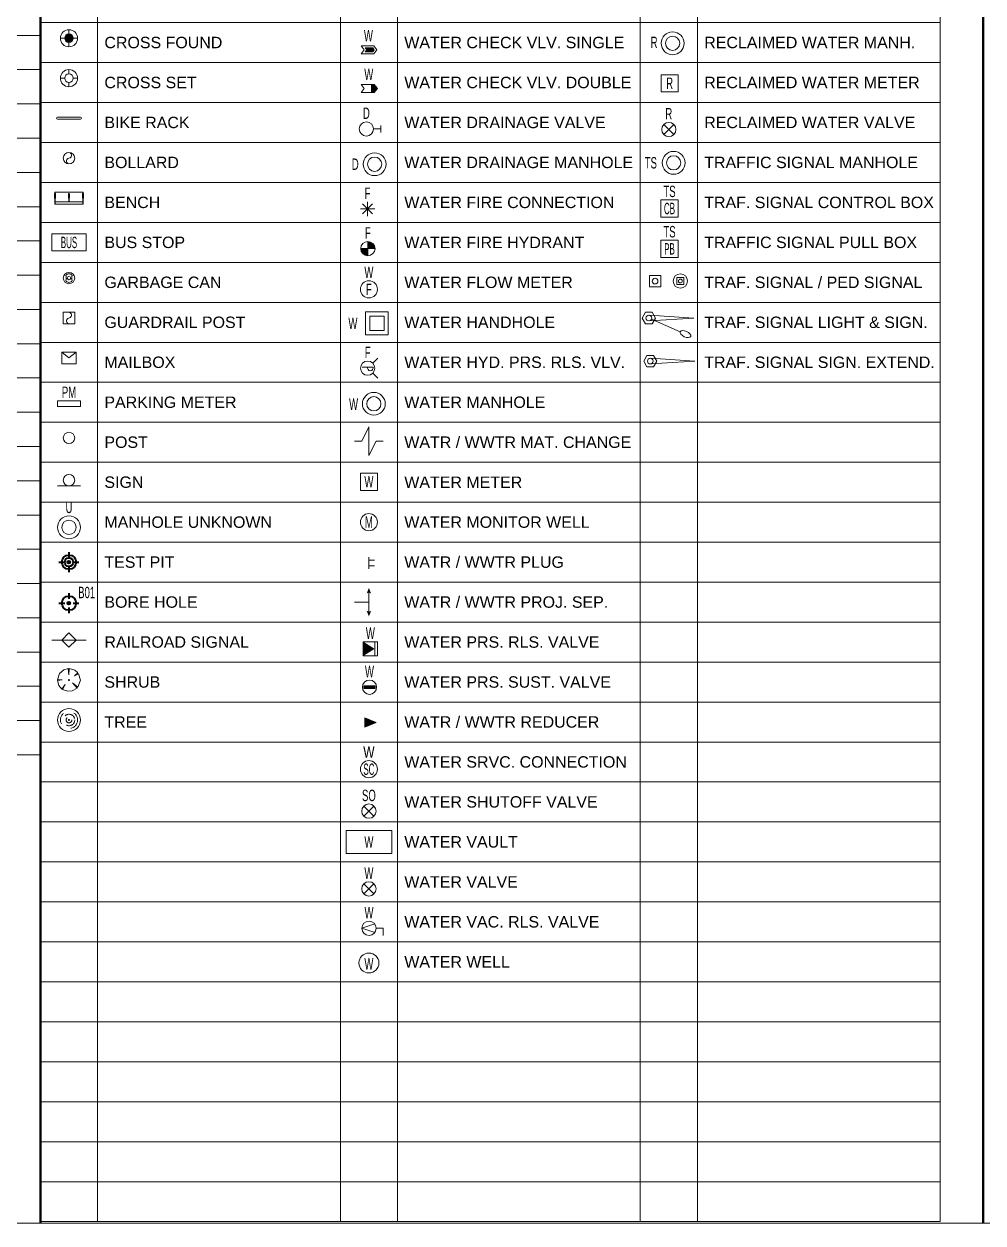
# Model space of a CAD drawing. Extents: x 2.2 to 31, y 0.8 to 21.8.
# Drawn here: x 8.21 to 16.6, y 0.8 to 11.3 of the extents above; entities that cross this region are included whole.
import ezdxf
from ezdxf.enums import TextEntityAlignment as Align

# ---------------------------------------------------------------- set-up
doc = ezdxf.new("R2010")
doc.units = 0
doc.header["$MEASUREMENT"] = 0
doc.linetypes.add('DSHD-5', pattern=[0.046875, 0.03125, -0.015625])
doc.layers.get('0').update_dxf_attribs({"lineweight": 20, "true_color": 0xfaaafa})
doc.layers.get('Defpoints').update_dxf_attribs({"color": 111, "lineweight": 20})
for name, color, linetype, lineweight in [('B-BORE-SYMB', 50, 'Continuous', 40), ('G-ANNO-TABL', 130, 'Continuous', 40), ('G-ANNO-TTBL', 130, 'Continuous', 50), ('V-FIRE-SYMB', 163, 'Continuous', 20), ('V-GRAL-SYMB', 243, 'Continuous', 20), ('V-NPWR-SYMB', 203, 'Continuous', 20), ('V-PLNT-SYMB', 83, 'Continuous', 20), ('V-PLNT-TREE', 83, 'Continuous', 20), ('V-PRKG-SYMB', 203, 'Continuous', 20), ('V-PROP-SYMB', 43, 'Continuous', 20), ('V-RAIL-SYMB', 183, 'Continuous', 20), ('V-SIGN-SYMB', 193, 'Continuous', 20), ('V-SITE-BLRD', 193, 'Continuous', 20), ('V-SITE-BUSW-SYMB', 93, 'Continuous', 20), ('V-SITE-MISC-SYMB', 143, 'Continuous', 20), ('V-SITE-SYMB', 143, 'Continuous', 20), ('V-TRAF-SYMB', 43, 'Continuous', 20), ('V-WATR-SYMB', 153, 'Continuous', 20)]:
    doc.layers.add(name, color=color, linetype=linetype, lineweight=lineweight)
doc.layers.add('G-NPLT', color=252, linetype='Continuous', lineweight=20, plot=False)
doc.layers.add('V-PLNT-TREE-HCRZ', color=253, linetype='DSHD-5', lineweight=20, plot=False)
doc.styles.add('COA', font='arial.ttf')
doc.styles.add('COA_Existing', font='arial.ttf', dxfattribs={"height": 2})

# ---------------------------------------------------------------- blocks, each defined once
blk = doc.blocks.new('*T181')
at = {"layer": 'Defpoints', "color": 8, "linetype": 'ByBlock', "lineweight": 0, "transparency": 16777216}
for p, q in [((0, 0), (5.75, 0)), ((0, 0), (0, -15.9)), ((3, 0), (3, -15.9)), ((5.75, 0), (5.75, -15.9)), ((0, -0.3), (5.75, -0.3)), ((0, -0.6), (5.75, -0.6)), ((0, -0.9), (5.75, -0.9)), ((0, -1.2), (5.75, -1.2)), ((0, -1.5), (5.75, -1.5)), ((0, -1.8), (5.75, -1.8)), ((0, -2.1), (5.75, -2.1)), ((0, -2.4), (5.75, -2.4)), ((0, -2.7), (5.75, -2.7)), ((0, -3), (5.75, -3)), ((0, -3.3), (5.75, -3.3)), ((0, -3.6), (5.75, -3.6)), ((0, -3.9), (5.75, -3.9)), ((0, -4.2), (5.75, -4.2)), ((0, -4.5), (5.75, -4.5)), ((0, -4.8), (5.75, -4.8)), ((0, -5.1), (5.75, -5.1)), ((0, -5.4), (5.75, -5.4)), ((0, -5.7), (5.75, -5.7)), ((0, -6), (5.75, -6)), ((0, -6.3), (5.75, -6.3)), ((0, -6.6), (5.75, -6.6)), ((0, -6.9), (5.75, -6.9)), ((0, -7.2), (5.75, -7.2)), ((0, -7.5), (5.75, -7.5)), ((0, -7.8), (5.75, -7.8)), ((0, -8.1), (5.75, -8.1)), ((0, -8.4), (5.75, -8.4)), ((0, -8.7), (5.75, -8.7)), ((0, -9), (5.75, -9)), ((0, -9.3), (5.75, -9.3)), ((0, -9.6), (5.75, -9.6)), ((0, -9.9), (5.75, -9.9)), ((0, -10.2), (5.75, -10.2)), ((0, -10.5), (5.75, -10.5)), ((0, -10.8), (5.75, -10.8)), ((0, -11.1), (5.75, -11.1)), ((0, -11.4), (5.75, -11.4)), ((0, -11.7), (5.75, -11.7)), ((0, -12), (5.75, -12)), ((0, -12.3), (5.75, -12.3)), ((0, -12.6), (5.75, -12.6)), ((0, -12.9), (5.75, -12.9)), ((0, -13.2), (5.75, -13.2)), ((0, -13.5), (5.75, -13.5)), ((0, -13.8), (5.75, -13.8)), ((0, -14.1), (5.75, -14.1)), ((0, -14.4), (5.75, -14.4)), ((0, -14.7), (5.75, -14.7)), ((0, -15), (5.75, -15)), ((0, -15.3), (5.75, -15.3)), ((0, -15.6), (5.75, -15.6)), ((0, -15.9), (5.75, -15.9))]:
    blk.add_line(p, q, dxfattribs=at)
at = {"layer": 'G-ANNO-TABL', "color": 0, "transparency": 16777216, "char_height": 0.1, "width": 2.63, "attachment_point": 4, "style": 'COA'}
for s, insert in [('CENTERLINE', (3.06, -0.15)), ('RIGHT OF WAY LINE', (3.06, -0.45)), ('PROPERTY LINE', (3.06, -0.75)), ('EASEMENT LINE', (3.06, -1.05)), ('FLOOD HAZARD ZONE 25 YEAR', (3.06, -1.35)), ('FLOOD HAZARD ZONE 100 YEAR', (3.06, -1.65)), ('CRITICAL WATER QUALITY ZONE', (3.06, -1.95)), ('TRANSITION WATER QUALITY ZONE', (3.06, -2.25)), ('DRAINAGE EDGE', (3.06, -2.55)), ('DRAINAGE CENTERLINE', (3.06, -2.85)), ('DITCH EDGE', (3.06, -3.15)), ('TIME OF CONCENTRATION', (3.06, -3.45)), ('MAJOR CONTOURS', (3.06, -3.75)), ('MINOR CONTOURS', (3.06, -4.05)), ('PAVED ROAD EDGE', (3.06, -4.35)), ('PAVED PARKING / DRIVEWAY EDGE', (3.06, -4.65)), ('GRAVEL EDGE', (3.06, -4.95)), ('CURB LINE', (3.06, -5.25)), ('BUILDING LINE', (3.06, -5.55)), ('GUARDRAIL', (3.06, -5.85)), ('HANDRAIL', (3.06, -6.15)), ('CHAINLINK FENCE', (3.06, -6.45)), ('BARBWIRE FENCE', (3.06, -6.75)), ('WOOD FENCE', (3.06, -7.05)), ('STEEL FENCE', (3.06, -7.35)), ('FENCE LINE', (3.06, -7.65)), ('STONE / ROCK WALL', (3.06, -7.95)), ('BRICK WALL', (3.06, -8.25)), ('TREE LINE', (3.06, -8.55)), ('COMMUNICATION OVERHEAD', (3.06, -8.85)), ('COMMUNCATION UNDERGROUND', (3.06, -9.15)), ('FIBER OPTIC OVERHEAD', (3.06, -9.45)), ('FIBER OPTIC UNDERGROUND', (3.06, -9.75)), ('TRAFFIC SIGNAL OVERHEAD', (3.06, -10.05)), ('TRAFFIC SIGNAL UNDERGROUND', (3.06, -10.35)), ('ELECTRIC OVERHEAD', (3.06, -10.65)), ('ELECTRIC UNDEGROUND', (3.06, -10.95)), ('CHILLED WATER LINE', (3.06, -11.25)), ('CHILLED WATER ABANDONED', (3.06, -11.55)), ('NATURAL GAS LINE', (3.06, -11.85)), ('NATURAL GAS ABANDONED', (3.06, -12.15)), ('RECLAIMED WATER LINE', (3.06, -12.45)), ('RECLAIMED WATER ABANDONED', (3.06, -12.75)), ('IRRIGATION LINE', (3.06, -13.05)), ('IRRIGATION ABANDONED', (3.06, -13.35)), ('STORM DRAIN LINE', (3.06, -13.65)), ('STORM DRAIN ABANDONED', (3.06, -13.95)), ('WATER LINE', (3.06, -14.25)), ('WATER ABANDONED', (3.06, -14.55)), ('WASTEWATER LINE', (3.06, -14.85)), ('FORCE MAIN LINE', (3.06, -15.15)), ('WASTEWATER ABANDONED', (3.06, -15.45)), ('FORCE MAIN ABANDONED', (3.06, -15.75))]:
    blk.add_mtext(s, dxfattribs=dict(at, insert=insert))
blk = doc.blocks.new('*T182')
at = {"layer": 'Defpoints', "color": 8, "linetype": 'ByBlock', "lineweight": 0, "transparency": 16777216}
for p, q in [((0, 0), (7.875, 0)), ((0, 0), (0, -19.988)), ((0.5, 0), (0.5, -19.988)), ((2.625, 0), (2.625, -19.988)), ((3.125, 0), (3.125, -19.988)), ((5.25, 0), (5.25, -19.988)), ((5.75, 0), (5.75, -19.988)), ((7.875, 0), (7.875, -19.988)), ((0, -0.35), (7.875, -0.35)), ((0, -0.7), (7.875, -0.7)), ((0, -1.05), (7.875, -1.05)), ((0, -1.4), (7.875, -1.4)), ((0, -1.75), (7.875, -1.75)), ((0, -2.1), (7.875, -2.1)), ((0, -2.45), (7.875, -2.45)), ((0, -2.8), (7.875, -2.8)), ((0, -3.15), (7.875, -3.15)), ((0, -3.5), (7.875, -3.5)), ((0, -3.85), (7.875, -3.85)), ((0, -4.2), (7.875, -4.2)), ((0, -4.55), (7.875, -4.55)), ((0, -4.9), (7.875, -4.9)), ((0, -5.25), (7.875, -5.25)), ((0, -5.6), (7.875, -5.6)), ((0, -5.988), (7.875, -5.988)), ((0, -6.338), (7.875, -6.338)), ((0, -6.688), (7.875, -6.688)), ((0, -7.038), (7.875, -7.038)), ((0, -7.388), (7.875, -7.388)), ((0, -7.738), (7.875, -7.738)), ((0, -8.088), (7.875, -8.088)), ((0, -8.438), (7.875, -8.438)), ((0, -8.788), (7.875, -8.788)), ((0, -9.138), (7.875, -9.138)), ((0, -9.488), (7.875, -9.488)), ((0, -9.838), (7.875, -9.838)), ((0, -10.188), (7.875, -10.188)), ((0, -10.538), (7.875, -10.538)), ((0, -10.888), (7.875, -10.888)), ((0, -11.238), (7.875, -11.238)), ((0, -11.588), (7.875, -11.588)), ((0, -11.938), (7.875, -11.938)), ((0, -12.288), (7.875, -12.288)), ((0, -12.638), (7.875, -12.638)), ((0, -12.988), (7.875, -12.988)), ((0, -13.338), (7.875, -13.338)), ((0, -13.688), (7.875, -13.688)), ((0, -14.038), (7.875, -14.038)), ((0, -14.388), (7.875, -14.388)), ((0, -14.738), (7.875, -14.738)), ((0, -15.088), (7.875, -15.088)), ((0, -15.438), (7.875, -15.438)), ((0, -15.788), (7.875, -15.788)), ((0, -16.138), (7.875, -16.138)), ((0, -16.488), (7.875, -16.488)), ((0, -16.838), (7.875, -16.838)), ((0, -17.188), (7.875, -17.188)), ((0, -17.538), (7.875, -17.538)), ((0, -17.888), (7.875, -17.888)), ((0, -18.238), (7.875, -18.238)), ((0, -18.588), (7.875, -18.588)), ((0, -18.938), (7.875, -18.938)), ((0, -19.288), (7.875, -19.288)), ((0, -19.638), (7.875, -19.638)), ((0, -19.988), (7.875, -19.988))]:
    blk.add_line(p, q, dxfattribs=at)
at = {"layer": 'G-ANNO-TABL', "color": 0, "transparency": 16777216, "char_height": 0.1, "width": 2.005, "attachment_point": 4, "style": 'COA'}
for s, insert in [('BRASS DISK FOUND', (0.56, -0.175)), ('STORM DRAIN AREA INLET', (3.185, -0.175)), ('COMMUNICATION PEDESTAL', (5.81, -0.175)), ('BRASS DISK SET', (0.56, -0.525)), ('DRAINAGE ARROW', (3.185, -0.525)), ('COMM. JUNCTION BOX', (5.81, -0.525)), ('BOLT FOUND', (0.56, -0.875)), ('STORM DRAIN CURB INLET', (3.185, -0.875)), ('COMMUNICATION MANHOLE', (5.81, -0.875)), ('BOLT SET', (0.56, -1.225)), ('STORM DRAIN CLEANOUT', (3.185, -1.225)), ('COMMUNICATION POLE', (5.81, -1.225)), ('BENCHMARK FOUND', (0.56, -1.575)), ('STORM DRAIN GRATE INLET', (3.185, -1.575)), ('COMMUNICATION VAULT', (5.81, -1.575)), ('BENCHMARK SET', (0.56, -1.925)), ('STORM DRAIN HEADWALL', (3.185, -1.925)), ('FIBER OPTIC MANHOLE', (5.81, -1.925)), ('CALCULATED POINT', (0.56, -2.275)), ('STORM DRAIN MANHOLE', (3.185, -2.275)), ('FIBER OPTIC JUNCTION BOX', (5.81, -2.275)), ('CONTROL POINT FOUND', (0.56, -2.625)), ('STORM DRAIN WINGWALL', (3.185, -2.625)), ('ELECTRIC ANCHOR', (5.81, -2.625)), ('CONTROL POINT SET', (0.56, -2.975)), ('ELECTRIC JUNCTION BOX', (5.81, -2.975)), ('COTTON SPINDLE FOUND', (0.56, -3.325)), ('WASTEWATER AR VALVE', (3.185, -3.325)), ('ELECTRIC LIGHT POLE', (5.81, -3.325)), ('COTTON SPINDLE SET', (0.56, -3.675)), ('WWTR BACKFLOW PRVN.', (3.185, -3.675)), ('ELECTRIC MANHOLE', (5.81, -3.675)), ('DRILL HOLE FOUND', (0.56, -4.025)), ('WASTEWATER CLEANOUT', (3.185, -4.025)), ('ELECTRIC METER', (5.81, -4.025)), ('DRILL HOLE SET', (0.56, -4.375)), ('WASTEWATER FLOW METER', (3.185, -4.375)), ('ELECTRIC POLE', (5.81, -4.375)), ('HUB & TACK FOUND', (0.56, -4.725)), ('WWTR LIFT STATION', (3.185, -4.725)), ('ELECTRIC PULL BOX', (5.81, -4.725)), ('HUB & TACK SET', (0.56, -5.075)), ('WASTEWATER MANHOLE', (3.185, -5.075)), ('ELECTRIC VAULT', (5.81, -5.075)), ('IRON PIPE FOUND', (0.56, -5.425)), ('WASTEWATER METER', (3.185, -5.425)), ('ELECTRIC TOWER', (5.81, -5.425)), ('IRON PIPE SET', (0.56, -5.794)), ('WWTR SRVC. CONNECTION', (3.185, -5.794)), ('CHILLED WATER MANHOLE', (5.81, -5.794)), ('IRON ROD FOUND', (0.56, -6.163)), ('WASTEWATER VAULT', (3.185, -6.163)), ('CHILLED WATER VALVE', (5.81, -6.163)), ('IRON ROD SET', (0.56, -6.513)), ('WASTEWATER VALVE', (3.185, -6.513)), ('NATURAL GAS LIGHT', (5.81, -6.513)), ('MONUMENT FOUND', (0.56, -6.863)), ('NATURAL GAS MANHOLE', (5.81, -6.863)), ('MONUMENT SET', (0.56, -7.213)), ('WATER AF VALVE', (3.185, -7.213)), ('NATURAL GAS METER', (5.81, -7.213)), ('MAGNAIL FOUND', (0.56, -7.563)), ('WATER AR VALVE AUTO', (3.185, -7.563)), ('NATURAL GAS VALVE', (5.81, -7.563)), ('MAGNAIL SET', (0.56, -7.913)), ('WATER AR VALVE COMBO', (3.185, -7.913)), ('NATURAL GAS VENT', (5.81, -7.913)), ('PROPERTY PIN FOUND', (0.56, -8.263)), ('WATER AR VALVE MANUAL', (3.185, -8.263)), ('IRRG. CONTROL VALVE', (5.81, -8.263)), ('PROPERTY PIN SET', (0.56, -8.613)), ('WATER BACKFLOW PREV.', (3.185, -8.613)), ('SPRINKLER CONTROL VALVE', (5.81, -8.613)), ('TEMP. BENCHMARK FOUND', (0.56, -8.963)), ('WATER BOUNDARY VALVE', (3.185, -8.963)), ('SPRINKLER HEAD', (5.81, -8.963)), ('TEMP. BENCHMARK SET', (0.56, -9.313)), ('WATR / WWTR CAP', (3.185, -9.313)), ('IRRIGATION HOSE BIB', (5.81, -9.313)), ('CROSS FOUND', (0.56, -9.663)), ('WATER CHECK VLV. SINGLE', (3.185, -9.663)), ('RECLAIMED WATER MANH.', (5.81, -9.663)), ('CROSS SET', (0.56, -10.013)), ('WATER CHECK VLV. DOUBLE', (3.185, -10.013)), ('RECLAIMED WATER METER', (5.81, -10.013)), ('BIKE RACK', (0.56, -10.363)), ('WATER DRAINAGE VALVE', (3.185, -10.363)), ('RECLAIMED WATER VALVE', (5.81, -10.363)), ('BOLLARD', (0.56, -10.713)), ('WATER DRAINAGE MANHOLE', (3.185, -10.713)), ('TRAFFIC SIGNAL MANHOLE', (5.81, -10.713)), ('BENCH', (0.56, -11.063)), ('WATER FIRE CONNECTION', (3.185, -11.063)), ('TRAF. SIGNAL CONTROL BOX', (5.81, -11.063)), ('BUS STOP', (0.56, -11.413)), ('WATER FIRE HYDRANT', (3.185, -11.413)), ('TRAFFIC SIGNAL PULL BOX', (5.81, -11.413)), ('GARBAGE CAN', (0.56, -11.763)), ('WATER FLOW METER', (3.185, -11.763)), ('TRAF. SIGNAL / PED SIGNAL', (5.81, -11.763)), ('GUARDRAIL POST', (0.56, -12.113)), ('WATER HANDHOLE', (3.185, -12.113)), ('TRAF. SIGNAL LIGHT & SIGN.', (5.81, -12.113)), ('MAILBOX', (0.56, -12.463)), ('WATER HYD. PRS. RLS. VLV.', (3.185, -12.463)), ('TRAF. SIGNAL SIGN. EXTEND.', (5.81, -12.463)), ('PARKING METER', (0.56, -12.813)), ('WATER MANHOLE', (3.185, -12.813)), ('POST', (0.56, -13.163)), ('WATR / WWTR MAT. CHANGE', (3.185, -13.163)), ('SIGN', (0.56, -13.513)), ('WATER METER', (3.185, -13.513)), ('MANHOLE UNKNOWN', (0.56, -13.863)), ('WATER MONITOR WELL', (3.185, -13.863)), ('TEST PIT', (0.56, -14.213)), ('WATR / WWTR PLUG', (3.185, -14.213)), ('BORE HOLE', (0.56, -14.563)), ('WATR / WWTR PROJ. SEP.', (3.185, -14.563)), ('RAILROAD SIGNAL', (0.56, -14.913)), ('WATER PRS. RLS. VALVE', (3.185, -14.913)), ('SHRUB', (0.56, -15.263)), ('WATER PRS. SUST. VALVE', (3.185, -15.263)), ('TREE', (0.56, -15.613)), ('WATR / WWTR REDUCER', (3.185, -15.613)), ('WATER SRVC. CONNECTION', (3.185, -15.963)), ('WATER SHUTOFF VALVE', (3.185, -16.313)), ('WATER VAULT', (3.185, -16.663)), ('WATER VALVE', (3.185, -17.013)), ('WATER VAC. RLS. VALVE', (3.185, -17.363)), ('WATER WELL', (3.185, -17.713))]:
    blk.add_mtext(s, dxfattribs=dict(at, insert=insert))
blk = doc.blocks.new('*U290')
at = {"color": 0, "linetype": 'ByBlock', "lineweight": -2}
for radius in [2, 1.25]:
    blk.add_circle((0, 0), radius, dxfattribs=at)
at = {"color": 0, "linetype": 'ByBlock', "lineweight": -2, "style": 'COA_Existing', "width": 0.6}
blk.add_text('TS', height=2, dxfattribs=at).set_placement((-3.99, -0.99), align=Align.CENTER)
blk = doc.blocks.new('*U325')
at = {"color": 0, "linetype": 'ByBlock', "lineweight": -2, "flags": 128}
blk.add_lwpolyline([(1.5, -1.5), (1.5, 1.5), (-1.5, 1.5), (-1.5, -1.5)], close=True, dxfattribs=at)
at = {"color": 0, "linetype": 'ByBlock', "lineweight": -2, "style": 'COA_Existing'}
for s, width, p in [('TS', 0.6, (0, 2)), ('CB', 0.5, (0, -1))]:
    blk.add_text(s, height=2, dxfattribs=dict(at, width=width)).set_placement(p, align=Align.CENTER)
blk = doc.blocks.new('*U326')
at = {"color": 0, "linetype": 'ByBlock', "lineweight": -2, "flags": 128}
blk.add_lwpolyline([(1.5, -1.5), (1.5, 1.5), (-1.5, 1.5), (-1.5, -1.5)], close=True, dxfattribs=at)
at = {"color": 0, "linetype": 'ByBlock', "lineweight": -2, "style": 'COA_Existing'}
for s, width, p in [('TS', 0.6, (0, 2)), ('PB', 0.5, (0, -1))]:
    blk.add_text(s, height=2, dxfattribs=dict(at, width=width)).set_placement(p, align=Align.CENTER)
blk = doc.blocks.new('TRAF_SIGN_E')
at = {"color": 0, "linetype": 'ByBlock', "lineweight": -2}
blk.add_lwpolyline([(-1, -1), (1, -1), (1, 1), (-1, 1)], close=True, dxfattribs=at)
blk.add_circle((0, 0), 0.5, dxfattribs=at)
blk = doc.blocks.new('*U289')
at = {"color": 0, "linetype": 'ByBlock', "lineweight": -2}
for radius in [2, 1.25]:
    blk.add_circle((0, 0), radius, dxfattribs=at)
at = {"color": 0, "linetype": 'ByBlock', "lineweight": -2, "style": 'COA_Existing', "width": 0.6}
blk.add_text('R', height=2, dxfattribs=at).set_placement((-3.24, -0.84), align=Align.CENTER)
blk = doc.blocks.new('NPWR_METR_E')
at = {"color": 0, "linetype": 'ByBlock', "lineweight": -2}
blk.add_lwpolyline([(-1.5, -1.5), (1.5, -1.5), (1.5, 1.5), (-1.5, 1.5)], close=True, dxfattribs=at)
at = {"color": 0, "linetype": 'ByBlock', "lineweight": -2, "style": 'COA_Existing', "width": 0.6}
blk.add_text('R', height=2, dxfattribs=at).set_placement((0, 0), align=Align.MIDDLE_CENTER)
blk = doc.blocks.new('*U265')
at = {"color": 0, "linetype": 'ByBlock', "lineweight": -2}
for points in [[(-0.88, 0.88), (0.88, -0.88)], [(-0.88, -0.88), (0.88, 0.88)]]:
    blk.add_lwpolyline(points, dxfattribs=at)
blk.add_circle((0, 0), 1.25, dxfattribs=at)
at = {"color": 0, "linetype": 'ByBlock', "lineweight": -2, "style": 'COA_Existing', "width": 0.6}
blk.add_text('R', height=2, dxfattribs=at).set_placement((0, 1.75), align=Align.CENTER)
blk = doc.blocks.new('*U186')
at = {"color": 0, "linetype": 'ByBlock', "lineweight": -2, "flags": 128}
for points in [[(1.25, 0), (2.5, 0)], [(1.25, 0), (2.5, 0)], [(2.5, 0.625), (2.5, -0.625)], [(2.5, 0.625), (2.5, -0.625)]]:
    blk.add_lwpolyline(points, dxfattribs=at)
at = {"color": 0, "linetype": 'ByBlock', "lineweight": -2}
blk.add_circle((0, 0), 1.25, dxfattribs=at)
blk.add_circle((0, 0), 1.25, dxfattribs=at)
at = {"color": 0, "linetype": 'ByBlock', "lineweight": -2, "style": 'COA_Existing', "width": 0.6}
blk.add_text('D', height=2, dxfattribs=at).set_placement((0, 1.75), align=Align.CENTER)
blk = doc.blocks.new('*U279')
at = {"color": 0, "linetype": 'ByBlock', "lineweight": -2}
for points in [[(-1.25, 0), (1.25, 0)], [(-0.88, 0.88), (0.88, -0.88)], [(0.88, 0.88), (-0.88, -0.88)], [(0, 1.25), (0, -1.25)]]:
    blk.add_lwpolyline(points, dxfattribs=at)
at = {"color": 0, "linetype": 'ByBlock', "lineweight": -2, "style": 'COA_Existing', "width": 0.6}
blk.add_text('F', height=2, dxfattribs=at).set_placement((0, 1.75), align=Align.CENTER)
blk = doc.blocks.new('*U278')
at = {"linetype": 'ByBlock', "lineweight": -2}
h = blk.add_hatch(color=0, dxfattribs=at)
h.dxf.hatch_style = 1
h.paths.add_polyline_path([(-1.25, 0, 0.414214), (0, -1.25), (0, 0)])
h.paths.add_polyline_path([(1.25, 0, 0.414214), (0, 1.25), (0, 0)])
at = {"color": 0, "linetype": 'ByBlock', "lineweight": -2}
for points in [[(-1.25, 0), (1.25, 0)], [(0, -1.25), (0, 1.25)]]:
    blk.add_lwpolyline(points, dxfattribs=at)
blk.add_circle((0, 0), 1.25, dxfattribs=at)
at = {"color": 0, "linetype": 'ByBlock', "lineweight": -2, "style": 'COA_Existing', "width": 0.6}
blk.add_text('F', height=2, dxfattribs=at).set_placement((0, 1.75), align=Align.CENTER)
blk = doc.blocks.new('*U273')
at = {"color": 0, "linetype": 'ByBlock', "lineweight": -2}
for radius in [2, 1.25]:
    blk.add_circle((0, 0), radius, dxfattribs=at)
at = {"color": 0, "linetype": 'ByBlock', "lineweight": -2, "style": 'COA_Existing', "width": 0.6}
blk.add_text('W', height=2, dxfattribs=at).set_placement((-3.54, -1.06), align=Align.CENTER)
blk = doc.blocks.new('WATR_METR_E')
at = {"color": 0, "linetype": 'ByBlock', "lineweight": -2}
blk.add_lwpolyline([(-1.5, -1.5), (1.5, -1.5), (1.5, 1.5), (-1.5, 1.5)], close=True, dxfattribs=at)
at = {"color": 0, "linetype": 'ByBlock', "lineweight": -2, "style": 'COA_Existing', "width": 0.6}
blk.add_text('W', height=2, dxfattribs=at).set_placement((0, 0), align=Align.MIDDLE_CENTER)
blk = doc.blocks.new('WATR_REDC_E')
at = {"linetype": 'ByBlock', "lineweight": -2}
h = blk.add_hatch(color=0, dxfattribs=at)
h.dxf.hatch_style = 1
h.paths.add_polyline_path([(-0.71, 0.82), (1.25, 0), (-0.71, -0.82)])
at = {"color": 0, "linetype": 'ByBlock', "lineweight": -2}
blk.add_lwpolyline([(-0.71, 0.82), (1.25, 0), (-0.71, -0.82)], close=True, dxfattribs=at)
blk = doc.blocks.new('WATR_SVLV_E')
at = {"color": 0, "linetype": 'ByBlock', "lineweight": -2}
for points in [[(-0.88, 0.88), (0.88, -0.88)], [(-0.88, -0.88), (0.88, 0.88)]]:
    blk.add_lwpolyline(points, dxfattribs=at)
blk.add_circle((0, 0), 1.25, dxfattribs=at)
at = {"color": 0, "linetype": 'ByBlock', "lineweight": -2, "style": 'COA_Existing', "width": 0.6}
blk.add_text('SO', height=2, dxfattribs=at).set_placement((0, 1.75), align=Align.CENTER)
blk = doc.blocks.new('*U185')
at = {"color": 0, "linetype": 'ByBlock', "lineweight": -2}
for points in [[(-0.88, 0.88), (0.88, -0.88)], [(-0.88, -0.88), (0.88, 0.88)]]:
    blk.add_lwpolyline(points, dxfattribs=at)
blk.add_circle((0, 0), 1.25, dxfattribs=at)
at = {"color": 0, "linetype": 'ByBlock', "lineweight": -2, "style": 'COA_Existing', "width": 0.6}
blk.add_text('W', height=2, dxfattribs=at).set_placement((0, 1.75), align=Align.CENTER)
blk = doc.blocks.new('WATR_WELL_E')
at = {"color": 0, "linetype": 'ByBlock', "lineweight": -2}
blk.add_circle((0, 0), 1.75, dxfattribs=at)
at = {"color": 0, "linetype": 'ByBlock', "lineweight": -2, "style": 'COA_Existing', "width": 0.6}
blk.add_text('W', height=2, dxfattribs=at).set_placement((0, -1.15), align=Align.CENTER)
blk = doc.blocks.new('SITE_MANH_E')
at = {"color": 0, "linetype": 'ByBlock', "lineweight": -2}
for radius in [2, 1.25]:
    blk.add_circle((0, 0), radius, dxfattribs=at)
at = {"color": 0, "linetype": 'ByBlock', "lineweight": -2, "style": 'COA_Existing', "width": 0.6}
blk.add_text('U', height=2, dxfattribs=at).set_placement((0, 2.5), align=Align.CENTER)
blk = doc.blocks.new('SURV_XF')
at = {"linetype": 'ByBlock', "lineweight": -2}
h = blk.add_hatch(color=0, dxfattribs=at)
h.dxf.hatch_style = 1
h.paths.add_polyline_path([(-0.75, 0, 1), (0.75, 0, 1)])
at = {"color": 0, "linetype": 'ByBlock', "lineweight": -2}
for points in [[(-1.5, 0), (-0.75, 0)], [(0, 0.75), (0, 1.5)], [(0.75, 0), (1.5, 0)], [(0, -1.5), (0, -0.75)]]:
    blk.add_lwpolyline(points, dxfattribs=at)
for radius in [1.5, 0.75]:
    blk.add_circle((0, 0), radius, dxfattribs=at)
blk = doc.blocks.new('SURV_XS')
at = {"color": 0, "linetype": 'ByBlock', "lineweight": -2}
for points in [[(-1.5, 0), (-0.75, 0)], [(0, 0.75), (0, 1.5)], [(0.75, 0), (1.5, 0)], [(0, -1.5), (0, -0.75)]]:
    blk.add_lwpolyline(points, dxfattribs=at)
for radius in [1.5, 0.75]:
    blk.add_circle((0, 0), radius, dxfattribs=at)
blk = doc.blocks.new('SITE_BKRK_E')
at = {"color": 0, "linetype": 'ByBlock', "lineweight": -2}
blk.add_lwpolyline([(2, 0.2, -1), (2, -0.2), (-2, -0.2, -1), (-2, 0.2)], format="xyb", close=True, dxfattribs=at)
blk = doc.blocks.new('SITE_BLRD_E')
at = {"color": 0, "linetype": 'ByBlock', "lineweight": -2}
blk.add_circle((0, 0), 1, dxfattribs=at)
at = {"color": 0, "linetype": 'ByBlock', "lineweight": -2, "extrusion": (0, 0, -1)}
for centre, major_axis, ratio in [((0, -0.5), (0, -0.502), 0.897239), ((0, 0.5), (0, 0.499), 0.901174)]:
    blk.add_ellipse(centre, major_axis=major_axis, ratio=ratio, start_param=0, end_param=3.141593, dxfattribs=at)
blk = doc.blocks.new('SITE_BNCH_E')
at = {"color": 0, "linetype": 'ByBlock', "lineweight": -2}
for p, q in [((-2.5, 1.04), (-2.5, 0.79)), ((-2.49, 1.05), (-2.44, 1.06)), ((-2.43, 1.06), (-2.44, 1.06)), ((-2.41, 1.04), (-2.41, 0.79)), ((-2.4, 1.07), (2.4, 1.07)), ((-2.4, 1.06), (-2.4, 0.79)), ((2.4, 1.06), (2.4, 0.79)), ((2.41, 1.04), (2.41, 0.79)), ((2.43, 1.06), (2.44, 1.06)), ((2.49, 1.05), (2.44, 1.06)), ((2.5, 1.04), (2.5, 0.79)), ((-2.5, -0.29), (-2.5, -1.04)), ((-2.5, -0.77), (-2.5, -1)), ((-2.49, -1.05), (-2.44, -1.06)), ((-2.43, -1.06), (-2.44, -1.06)), ((-2.41, -0.29), (-2.41, -1.04)), ((-2.4, -0.7), (-2.4, -1.04)), ((-2.37, -0.66), (2.37, -0.66)), ((-2.37, -1.07), (2.37, -1.07)), ((-0.04, -0.29), (-0.04, -0.66)), ((0.04, -0.29), (0.04, -0.66)), ((2.05, -1.07), (2.05, -1.07)), ((2.4, -0.7), (2.4, -1.04)), ((2.41, -0.29), (2.41, -1.04)), ((2.43, -1.06), (2.44, -1.06)), ((2.49, -1.05), (2.44, -1.06)), ((2.5, -0.29), (2.5, -1.04)), ((2.5, -0.77), (2.5, -1))]:
    blk.add_line(p, q, dxfattribs=at)
for centre, start, end in [((-2.37, -0.7), 89.9978, 179.9978), ((-2.37, -1.04), 179.9978, 269.9978), ((2.37, -0.7), 359.9978, 89.9978), ((2.37, -1.04), 269.9978, 359.9978)]:
    blk.add_arc(centre, 0.0328, start, end, dxfattribs=at)
for centre, major_axis, start_param, end_param in [((-0.46, 0.43), (0, -2.5), 4.576134, 4.712389), ((-0.46, 0.43), (0, -2.5), 4.712389, 4.856852), ((-2.46, 0.59), (0, -0.209), 2.794854, 3.488331), ((-2.51, 0.77), (0, -0.0157), 3.488331, 4.576134), ((-4.58, -0.29), (0, -2.5), 1.570796, 1.715259), ((-2.49, 1.04), (0, -0.0156), 3.228859, 4.712389), ((-2.43, 1.04), (0, -0.0156), 1.570796, 3.054326), ((-0.33, -0.29), (0, -2.5), 4.567926, 4.712389), ((-2.4, 1.06), (0, -0.0104), 3.141593, 4.712389), ((-2.4, 0.77), (0, -0.0157), 1.707051, 2.794854), ((-4.45, 0.43), (0, -2.5), 1.426333, 1.707051), ((2, 0.43), (0, -2.5), 4.576134, 4.856852), ((-0.05, 0.77), (0, -0.0157), 3.488331, 4.576134), ((-2.13, -0.29), (0, -2.5), 1.570796, 1.715259), ((0, 0.59), (0, -0.209), 2.794854, 3.488331), ((2.13, -0.29), (0, -2.5), 4.567926, 4.712389), ((0.05, 0.77), (0, -0.0157), 1.707051, 2.794854), ((-2, 0.43), (0, -2.5), 1.570796, 1.707051), ((-2, 0.43), (0, -2.5), 1.426333, 1.570796), ((4.45, 0.43), (0, -2.5), 4.576134, 4.856852), ((2.4, 0.77), (0, -0.0157), 3.488331, 4.576134), ((0.33, -0.29), (0, -2.5), 1.570796, 1.715259), ((2.4, 1.06), (0, -0.0104), 1.570796, 3.141593), ((2.46, 0.59), (0, -0.209), 2.794854, 3.488331), ((2.43, 1.04), (0, -0.0156), 3.228859, 4.712389), ((2.49, 1.04), (0, -0.0156), 1.570796, 3.054326), ((4.58, -0.29), (0, -2.5), 4.567926, 4.712389), ((2.51, 0.77), (0, -0.0157), 1.707051, 2.794854), ((0.46, 0.43), (0, -2.5), 1.570796, 1.707051), ((0.46, 0.43), (0, -2.5), 1.426333, 1.570796), ((-2.49, -1.04), (0, -0.0156), 4.712389, 6.195919), ((-2.43, -1.04), (0, -0.0156), 0.087266, 1.570796), ((2.43, -1.04), (0, -0.0156), 4.712389, 6.195919), ((2.49, -1.04), (0, -0.0156), 0.087266, 1.570796)]:
    blk.add_ellipse(centre, major_axis=major_axis, ratio=0.832626, start_param=start_param, end_param=end_param, dxfattribs=at)
blk = doc.blocks.new('*U408')
at = {"color": 0, "linetype": 'ByBlock', "lineweight": -2}
blk.add_lwpolyline([(-3, -1.5), (3, -1.5), (3, 1.5), (-3, 1.5)], close=True, dxfattribs=at)
at = {"color": 0, "linetype": 'ByBlock', "lineweight": -2, "style": 'COA_Existing', "width": 0.5}
blk.add_text('BUS', height=2, dxfattribs=at).set_placement((0, 0), align=Align.MIDDLE_CENTER)
blk = doc.blocks.new('SITE_GCAN_E')
at = {"color": 0, "linetype": 'ByBlock', "lineweight": -2}
for radius in [1, 0.3]:
    blk.add_circle((0, 0), radius, dxfattribs=at)
for centre, radius, start, end in [((0, 0), 0.75, 39.5712, 140.4288), ((-2, 0), 1.5, 341.4267, 18.5733), ((2, 0), 1.5, 161.4267, 198.5733), ((0, 0), 0.75, 219.5712, 320.4288)]:
    blk.add_arc(centre, radius, start, end, dxfattribs=at)
blk = doc.blocks.new('SITE_GRPT_E')
at = {"color": 0, "linetype": 'ByBlock', "lineweight": -2}
blk.add_lwpolyline([(-1, -1), (1, -1), (1, 1), (-1, 1)], close=True, dxfattribs=at)
at = {"color": 0, "linetype": 'ByBlock', "lineweight": -2, "extrusion": (0, 0, -1)}
for centre, major_axis, ratio in [((0, -0.5), (0, -0.502), 0.897239), ((0, 0.5), (0, 0.499), 0.901174)]:
    blk.add_ellipse(centre, major_axis=major_axis, ratio=ratio, start_param=0, end_param=3.141593, dxfattribs=at)
blk = doc.blocks.new('SITE_MAIL_E')
at = {"color": 0, "linetype": 'ByBlock', "lineweight": -2, "flags": 128}
blk.add_lwpolyline([(1.25, -1), (1.25, 1), (-1.25, 1), (-1.25, -1)], close=True, dxfattribs=at)
blk.add_lwpolyline([(-1.25, 1), (-1.25, 1), (0, 0), (1.25, 1)], dxfattribs=at)
blk = doc.blocks.new('SITE_PMTR_E')
at = {"color": 0, "linetype": 'ByBlock', "lineweight": -2}
blk.add_lwpolyline([(-2, 0.5), (-2, -0.5), (2, -0.5), (2, 0.5)], close=True, dxfattribs=at)
at = {"color": 0, "linetype": 'ByBlock', "lineweight": -2, "style": 'COA_Existing', "width": 0.6}
blk.add_text('PM', height=2, dxfattribs=at).set_placement((0, 1), align=Align.CENTER)
blk = doc.blocks.new('SITE_POST_E')
at = {"color": 0, "linetype": 'ByBlock', "lineweight": -2}
blk.add_circle((0, 0), 1, dxfattribs=at)
blk = doc.blocks.new('SITE_SIGN_E')
at = {"color": 0, "linetype": 'ByBlock', "lineweight": -2}
blk.add_lwpolyline([(-2, -1), (2, -1)], dxfattribs=at)
blk.add_circle((0, 0), 1, dxfattribs=at)
blk = doc.blocks.new('BORE_TPIT')
at = {"linetype": 'ByBlock', "lineweight": -2}
h = blk.add_hatch(color=0, dxfattribs=at)
h.dxf.hatch_style = 1
edge = h.paths.add_edge_path()
edge.add_arc((0, 0), 0.25, 0, 360)
at = {"color": 0, "linetype": 'ByBlock', "lineweight": -2}
for points in [[(-1.75, 0), (-0.75, 0)], [(0, 1.75), (0, 0.75)], [(0.75, 0), (1.75, 0)], [(0, -0.75), (0, -1.75)]]:
    blk.add_lwpolyline(points, dxfattribs=at)
for radius in [1.25, 0.75, 0.25]:
    blk.add_circle((0, 0), radius, dxfattribs=at)
blk = doc.blocks.new('*U409')
at = {"linetype": 'ByBlock', "lineweight": -2}
h = blk.add_hatch(color=0, dxfattribs=at)
h.dxf.hatch_style = 1
edge = h.paths.add_edge_path()
edge.add_arc((0, 0), 0.25, 0, 360)
at = {"color": 0, "linetype": 'ByBlock', "lineweight": -2}
for points in [[(-1.75, 0), (-0.75, 0)], [(0, 1.75), (0, 0.75)], [(0.75, 0), (1.75, 0)], [(0, -0.75), (0, -1.75)]]:
    blk.add_lwpolyline(points, dxfattribs=at)
for radius in [1.25, 0.25]:
    blk.add_circle((0, 0), radius, dxfattribs=at)
at = {"color": 0, "linetype": 'ByBlock', "lineweight": -2, "style": 'COA_Existing', "width": 0.6}
blk.add_attdef('ID', text='', height=2, dxfattribs=at).set_placement((3.1, 0.87), align=Align.CENTER)
blk = doc.blocks.new('RAIL_SIGN_E')
at = {"color": 0, "linetype": 'ByBlock', "lineweight": -2}
for points in [[(-3, 0), (3, 0)], [(-1.25, 0), (0, -1.25), (1.25, 0), (0, 1.25), (-1.25, 0)]]:
    blk.add_lwpolyline(points, dxfattribs=at)
blk = doc.blocks.new('PLNT_SHRB_E')
at = {"color": 0, "linetype": 'ByBlock', "lineweight": -2, "flags": 128}
blk.add_lwpolyline([(0.03, 1), (-0.01, 0.44), (-0.08, 1), (-0.46, 0.89), (-0.82, 0.58), (-1, 0.02), (-0.6, 0.03), (-1, -0.05), (-0.88, -0.48), (-0.62, -0.79), (-0.32, -0.4), (-0.56, -0.83), (-0.1, -0.99), (0.27, -0.96), (0.71, -0.7), (0.3, -0.25), (0.77, -0.64), (1, -0.01), (0.83, 0.55), (0.48, 0.38), (0.78, 0.62), (0.51, 0.86), (0.03, 1)], close=True, dxfattribs=at)
at = {"color": 0, "linetype": 'ByBlock', "lineweight": -2}
blk.add_circle((0, 0), 0.0417, dxfattribs=at)
blk = doc.blocks.new('PLNT_TREE_E')
at = {"color": 0, "linetype": 'ByBlock', "lineweight": -2}
for radius in [1, 0.0417]:
    blk.add_circle((0, 0), radius, dxfattribs=at)
blk.add_point((0, 0), dxfattribs=at)
at = {"layer": 'V-PLNT-TREE-HCRZ'}
for radius in [0.75, 0.5, 0.25]:
    blk.add_circle((0, 0), radius, dxfattribs=at)
blk = doc.blocks.new('*U333')
at = {"color": 0, "linetype": 'ByBlock', "lineweight": -2, "flags": 128}
blk.add_lwpolyline([(0.58, -1), (1.15, 0), (0.58, 1), (-0.58, 1), (-1.15, 0), (-0.58, -1)], close=True, dxfattribs=at)
at = {"color": 0, "linetype": 'ByBlock', "lineweight": -2}
for points in [[(0.09, 0.49), (7.86, 0)], [(0.09, -0.49), (7.86, 0)], [(0.46, -0.2), (5.5, -2.41)]]:
    blk.add_lwpolyline(points, dxfattribs=at)
blk.add_circle((0, 0), 0.5, dxfattribs=at)
blk.add_ellipse((6.41, -2.81), major_axis=(-0.916, 0.401), ratio=0.5, dxfattribs=at)
blk = doc.blocks.new('*U334')
at = {"color": 0, "linetype": 'ByBlock', "lineweight": -2, "flags": 128}
blk.add_lwpolyline([(0.58, -1), (1.15, 0), (0.58, 1), (-0.58, 1), (-1.15, 0), (-0.58, -1)], close=True, dxfattribs=at)
at = {"color": 0, "linetype": 'ByBlock', "lineweight": -2}
for points in [[(0.09, 0.49), (7.82, 0)], [(0.09, -0.49), (7.82, 0)]]:
    blk.add_lwpolyline(points, dxfattribs=at)
blk.add_circle((0, 0), 0.5, dxfattribs=at)
blk = doc.blocks.new('TRAF_PEDS_E')
at = {"color": 0, "linetype": 'ByBlock', "lineweight": -2}
blk.add_lwpolyline([(0.6125, -0.6125), (0.6125, 0.6125), (-0.6125, 0.6125), (-0.6125, -0.6125)], close=True, dxfattribs=at)
for radius in [1.25, 0.33]:
    blk.add_circle((0, 0), radius, dxfattribs=at)
blk = doc.blocks.new('*U276')
at = {"linetype": 'ByBlock', "lineweight": -2}
h = blk.add_hatch(color=0, dxfattribs=at)
h.dxf.hatch_style = 1
h.paths.add_polyline_path([(-0.57, -0.34), (0.74, -0.34), (1, 0), (0.74, 0.34), (-0.57, 0.34), (-0.31, 0)])
at = {"color": 0, "linetype": 'ByBlock', "lineweight": -2, "flags": 128}
for points in [[(-1.3, -0.71), (0.95, -0.71), (1.49, 0), (0.95, 0.71), (-1.3, 0.71), (-0.77, 0)], [(-0.57, -0.34), (0.74, -0.34), (1, 0), (0.74, 0.34), (-0.57, 0.34), (-0.31, 0)]]:
    blk.add_lwpolyline(points, close=True, dxfattribs=at)
at = {"color": 0, "linetype": 'ByBlock', "lineweight": -2, "style": 'COA_Existing', "width": 0.6}
blk.add_text('W', height=2, dxfattribs=at).set_placement((0, 1.5), align=Align.CENTER)
blk = doc.blocks.new('*U277')
at = {"linetype": 'ByBlock', "lineweight": -2}
h = blk.add_hatch(color=0, dxfattribs=at)
h.dxf.hatch_style = 1
h.paths.add_polyline_path([(0.5, -0.72), (0.96, -0.72), (1.5, 0), (0.96, 0.72), (0.5, 0.72)])
at = {"color": 0, "linetype": 'ByBlock', "lineweight": -2, "flags": 128}
for points in [[(-1.32, -0.72), (0.96, -0.72), (1.5, 0), (0.96, 0.72), (-1.32, 0.72), (-0.78, 0)], [(0.5, -0.72), (0.96, -0.72), (1.5, 0), (0.96, 0.72), (0.5, 0.72)]]:
    blk.add_lwpolyline(points, close=True, dxfattribs=at)
at = {"color": 0, "linetype": 'ByBlock', "lineweight": -2, "style": 'COA_Existing', "width": 0.6}
blk.add_text('W', height=2, dxfattribs=at).set_placement((0, 1.5), align=Align.CENTER)
blk = doc.blocks.new('*U271')
at = {"color": 0, "linetype": 'ByBlock', "lineweight": -2}
for radius in [2, 1.25]:
    blk.add_circle((0, 0), radius, dxfattribs=at)
at = {"color": 0, "linetype": 'ByBlock', "lineweight": -2, "style": 'COA_Existing', "width": 0.6}
blk.add_text('D', height=2, dxfattribs=at).set_placement((-3.39, -1), align=Align.CENTER)
blk = doc.blocks.new('*U199')
at = {"color": 0, "linetype": 'ByBlock', "lineweight": -2}
blk.add_circle((0, 0), 1.5, dxfattribs=at)
at = {"color": 0, "linetype": 'ByBlock', "lineweight": -2, "style": 'COA_Existing', "width": 0.6}
blk.add_text('W', height=2, dxfattribs=at).set_placement((0, 2), align=Align.CENTER)
blk.add_text('F', height=2, dxfattribs=at).set_placement((0, 0), align=Align.MIDDLE_CENTER)
blk = doc.blocks.new('*U272')
at = {"color": 0, "linetype": 'ByBlock', "lineweight": -2}
for points in [[(2, 2), (-2, 2), (-2, -2), (2, -2)], [(1.25, 1.25), (-1.25, 1.25), (-1.25, -1.25), (1.25, -1.25)]]:
    blk.add_lwpolyline(points, close=True, dxfattribs=at)
at = {"color": 0, "linetype": 'ByBlock', "lineweight": -2, "style": 'COA_Existing', "width": 0.6}
blk.add_text('W', height=2, dxfattribs=at).set_placement((-4.2, -1.02), align=Align.CENTER)
blk = doc.blocks.new('*U280')
at = {"color": 0, "linetype": 'ByBlock', "lineweight": -2, "flags": 128}
for points in [[(-0.94, 0.16), (0.94, 0.16)], [(0.88, 0.88), (1.77, 1.77)], [(0.88, -0.88), (1.77, -1.77)]]:
    blk.add_lwpolyline(points, dxfattribs=at)
blk.add_lwpolyline([(0.94, 0.16), (0.94, 0, -1.000096), (0, 0), (0, 0.16)], format="xyb", dxfattribs=at)
at = {"color": 0, "linetype": 'ByBlock', "lineweight": -2}
blk.add_circle((0, 0), 1.25, dxfattribs=at)
at = {"color": 0, "linetype": 'ByBlock', "lineweight": -2, "style": 'COA_Existing', "width": 0.6}
blk.add_text('F', height=2, dxfattribs=at).set_placement((0, 1.75), align=Align.CENTER)
blk = doc.blocks.new('WATR_MATC_E')
at = {"color": 0, "linetype": 'ByBlock', "lineweight": -2}
blk.add_lwpolyline([(-2.5, 0), (-1.24875, 0), (0, 2.4975), (0, -2.4975), (1.24875, 0), (2.5, 0)], dxfattribs=at)
blk = doc.blocks.new('WATR_MWEL_E')
at = {"color": 0, "linetype": 'ByBlock', "lineweight": -2}
blk.add_circle((0, 0), 1.5, dxfattribs=at)
at = {"color": 0, "linetype": 'ByBlock', "lineweight": -2, "style": 'COA_Existing', "width": 0.6}
blk.add_text('M', height=2, dxfattribs=at).set_placement((0, -1), align=Align.CENTER)
blk = doc.blocks.new('WATR_PLUG_E')
at = {"color": 0, "linetype": 'ByBlock', "lineweight": -2}
for points in [[(0, 1), (0, -1)], [(0, 0.5), (1, 0.5)], [(0, -0.5), (1, -0.5)]]:
    blk.add_lwpolyline(points, dxfattribs=at)
blk = doc.blocks.new('WATR_PRJS_E')
at = {"linetype": 'ByBlock', "lineweight": -2}
h = blk.add_hatch(color=0, dxfattribs=at)
h.dxf.hatch_style = 1
h.paths.add_polyline_path([(0, 2.5), (-0.4, 1.5), (0, 1.7), (0.4, 1.5)])
h = blk.add_hatch(color=0, dxfattribs=at)
h.dxf.hatch_style = 1
h.paths.add_polyline_path([(0, -2.5), (-0.4, -1.5), (0, -1.7), (0.4, -1.5)])
at = {"color": 0, "linetype": 'ByBlock', "lineweight": -2}
blk.add_line((0, 0), (-2.5, 0), dxfattribs=at)
at = {"color": 0, "linetype": 'ByBlock', "lineweight": -2, "flags": 128}
blk.add_lwpolyline([(0, 1.7), (0, -1.7)], dxfattribs=at)
blk = doc.blocks.new('*U281')
at = {"linetype": 'ByBlock', "lineweight": -2}
h = blk.add_hatch(color=0, dxfattribs=at)
h.dxf.hatch_style = 1
h.paths.add_polyline_path([(0.75, 0), (-1.25, 1.25), (-1.25, -1.25)])
at = {"color": 0, "linetype": 'ByBlock', "lineweight": -2, "flags": 128}
blk.add_lwpolyline([(1.25, 1.25), (-1.25, 1.25), (-1.25, -1.25), (1.25, -1.25)], close=True, dxfattribs=at)
blk.add_lwpolyline([(0.75, 1.25), (0.75, -1.25)], dxfattribs=at)
at = {"color": 0, "linetype": 'ByBlock', "lineweight": -2, "style": 'COA_Existing', "width": 0.6}
blk.add_text('W', height=2, dxfattribs=at).set_placement((0, 1.75), align=Align.CENTER)
blk = doc.blocks.new('*U282')
at = {"linetype": 'ByBlock', "lineweight": -2}
h = blk.add_hatch(color=0, dxfattribs=at)
h.dxf.hatch_style = 1
edge = h.paths.add_edge_path()
edge.add_line((0.97, -0.25), (-0.97, -0.25))
edge.add_arc((0, 0), 1, 165.5225, 194.4775, ccw=False)
edge.add_line((-0.97, 0.25), (0.97, 0.25))
edge.add_arc((0, 0), 1, -14.4775, 14.4775, ccw=False)
at = {"color": 0, "linetype": 'ByBlock', "lineweight": -2}
blk.add_lwpolyline([(0.97, -0.25), (-0.97, -0.25, -0.127017), (-0.97, 0.25), (0.97, 0.25, -0.127017)], format="xyb", close=True, dxfattribs=at)
blk.add_circle((0, 0), 1.25, dxfattribs=at)
at = {"color": 0, "linetype": 'ByBlock', "lineweight": -2, "style": 'COA_Existing', "width": 0.6}
blk.add_text('W', height=2, dxfattribs=at).set_placement((0, 1.75), align=Align.CENTER)
blk = doc.blocks.new('*U219')
at = {"color": 0, "linetype": 'ByBlock', "lineweight": -2}
blk.add_circle((0, 0), 1.5, dxfattribs=at)
at = {"color": 0, "linetype": 'ByBlock', "lineweight": -2, "style": 'COA_Existing'}
for s, width, p in [('W', 0.75, (0, 2)), ('SC', 0.5, (0, -1))]:
    blk.add_text(s, height=2, dxfattribs=dict(at, width=width)).set_placement(p, align=Align.CENTER)
blk = doc.blocks.new('WATR_VALT_E')
at = {"color": 0, "linetype": 'ByBlock', "lineweight": -2}
blk.add_lwpolyline([(-4, -2), (4, -2), (4, 2), (-4, 2)], close=True, dxfattribs=at)
at = {"color": 0, "linetype": 'ByBlock', "lineweight": -2, "style": 'COA_Existing', "width": 0.6}
blk.add_text('W', height=2, dxfattribs=at).set_placement((0, 0), align=Align.MIDDLE_CENTER)
blk = doc.blocks.new('*U283')
at = {"color": 0, "linetype": 'ByBlock', "lineweight": -2, "flags": 128}
for points in [[(1, 0.75), (-1.25, 0)], [(1, -0.75), (-1.25, 0)], [(1.25, 0), (2.5, 0), (2.5, -1.25)]]:
    blk.add_lwpolyline(points, dxfattribs=at)
at = {"color": 0, "linetype": 'ByBlock', "lineweight": -2}
blk.add_circle((0, 0), 1.25, dxfattribs=at)
at = {"color": 0, "linetype": 'ByBlock', "lineweight": -2, "style": 'COA_Existing', "width": 0.6}
blk.add_text('W', height=2, dxfattribs=at).set_placement((0, 1.75), align=Align.CENTER)

msp = doc.modelspace()

# ---------------------------------------------------------------- linework, layer by layer
at = {"layer": 'G-ANNO-TTBL'}
for points in [[(16.6, 21.8), (16.6, 0.8)], [(8.35, 21), (8.35, 0.8)]]:
    msp.add_lwpolyline(points, dxfattribs=at)
at = {"layer": 'G-NPLT'}
msp.add_lwpolyline([(2.225, 21.8), (30.975, 21.8), (30.975, 0.8), (2.225, 0.8)], close=True, dxfattribs=at)

# ---------------------------------------------------------------- block references
for name, p in [('*T181', (2.6, 20.8)), ('*T182', (8.35, 20.8))]:
    msp.add_blockref(name, p)
at = {"layer": 'B-BORE-SYMB', "xscale": 0.05, "yscale": 0.05, "zscale": 0.05}
msp.add_blockref('BORE_TPIT', (8.6, 6.587), dxfattribs=at)
msp.add_blockref('*U409', (8.6, 6.228), dxfattribs=at).add_auto_attribs({'ID': 'B01'})
at = {"layer": 'V-FIRE-SYMB', "xscale": 0.05, "yscale": 0.05, "zscale": 0.05}
for name, p in [('*U279', (11.213, 9.68)), ('*U278', (11.216, 9.333)), ('*U280', (11.214, 8.286))]:
    msp.add_blockref(name, p, dxfattribs=at)
at = {"layer": 'V-GRAL-SYMB', "xscale": 0.05, "yscale": 0.05, "zscale": 0.05}
msp.add_blockref('SITE_GRPT_E', (8.6, 8.725), dxfattribs=at)
at = {"layer": 'V-NPWR-SYMB', "xscale": 0.05, "yscale": 0.05, "zscale": 0.05}
for name, p in [('*U289', (13.883, 11.131)), ('NPWR_METR_E', (13.857, 10.781)), ('*U265', (13.85, 10.376))]:
    msp.add_blockref(name, p, dxfattribs=at)
at = {"layer": 'V-PLNT-SYMB', "xscale": 0.1, "yscale": 0.1, "zscale": 0.1}
msp.add_blockref('PLNT_SHRB_E', (8.6, 5.555), dxfattribs=at)
at = {"layer": 'V-PLNT-TREE', "xscale": 0.1, "yscale": 0.1, "zscale": 0.1}
msp.add_blockref('PLNT_TREE_E', (8.6, 5.205), dxfattribs=at)
at = {"layer": 'V-PRKG-SYMB', "xscale": 0.05, "yscale": 0.05, "zscale": 0.05}
msp.add_blockref('SITE_PMTR_E', (8.6, 7.975), dxfattribs=at)
at = {"layer": 'V-PROP-SYMB', "xscale": 0.05, "yscale": 0.05, "zscale": 0.05}
for name, p in [('SURV_XF', (8.6, 11.175)), ('SURV_XS', (8.6, 10.825))]:
    msp.add_blockref(name, p, dxfattribs=at)
at = {"layer": 'V-RAIL-SYMB', "xscale": 0.05, "yscale": 0.05, "zscale": 0.05}
msp.add_blockref('RAIL_SIGN_E', (8.6, 5.905), dxfattribs=at)
at = {"layer": 'V-SIGN-SYMB', "xscale": 0.05, "yscale": 0.05, "zscale": 0.05}
msp.add_blockref('SITE_SIGN_E', (8.6, 7.305), dxfattribs=at)
at = {"layer": 'V-SITE-BLRD', "xscale": 0.05, "yscale": 0.05, "zscale": 0.05}
msp.add_blockref('SITE_BLRD_E', (8.6, 10.125), dxfattribs=at)
at = {"layer": 'V-SITE-BUSW-SYMB', "xscale": 0.05, "yscale": 0.05, "zscale": 0.05}
msp.add_blockref('*U408', (8.6, 9.387), dxfattribs=at)
at = {"layer": 'V-SITE-MISC-SYMB', "xscale": 0.05, "yscale": 0.05, "zscale": 0.05}
msp.add_blockref('SITE_MANH_E', (8.6, 6.892), dxfattribs=at)
at = {"layer": 'V-SITE-SYMB', "xscale": 0.05, "yscale": 0.05, "zscale": 0.05}
for name, p in [('SITE_BKRK_E', (8.6, 10.475)), ('SITE_BNCH_E', (8.6, 9.775)), ('SITE_GCAN_E', (8.6, 9.075)), ('SITE_MAIL_E', (8.6, 8.375)), ('SITE_POST_E', (8.6, 7.675))]:
    msp.add_blockref(name, p, dxfattribs=at)
at = {"layer": 'V-TRAF-SYMB', "xscale": 0.05, "yscale": 0.05, "zscale": 0.05}
for name, p in [('*U290', (13.892, 10.084)), ('*U325', (13.856, 9.684)), ('*U326', (13.856, 9.331)), ('TRAF_SIGN_E', (13.73, 9.048)), ('TRAF_PEDS_E', (13.951, 9.049)), ('*U333', (13.675, 8.725)), ('*U334', (13.688, 8.348))]:
    msp.add_blockref(name, p, dxfattribs=at)
at = {"layer": 'V-WATR-SYMB', "xscale": 0.05, "yscale": 0.05, "zscale": 0.05}
for name, p in [('*U276', (11.221, 11.073)), ('*U277', (11.224, 10.735)), ('*U186', (11.203, 10.381)), ('*U271', (11.275, 10.072)), ('*U199', (11.225, 8.976)), ('*U272', (11.295, 8.679)), ('*U273', (11.268, 7.974)), ('WATR_MATC_E', (11.225, 7.647)), ('WATR_METR_E', (11.225, 7.291)), ('WATR_MWEL_E', (11.225, 6.937)), ('WATR_PLUG_E', (11.225, 6.58)), ('WATR_PRJS_E', (11.225, 6.237)), ('*U281', (11.238, 5.828)), ('*U282', (11.23, 5.492)), ('WATR_REDC_E', (11.225, 5.182)), ('*U219', (11.225, 4.774)), ('WATR_SVLV_E', (11.225, 4.407)), ('WATR_VALT_E', (11.225, 4.137)), ('*U185', (11.225, 3.726)), ('*U283', (11.226, 3.381)), ('WATR_WELL_E', (11.225, 3.077))]:
    msp.add_blockref(name, p, dxfattribs=at)

doc.saveas('drawing.dxf')
